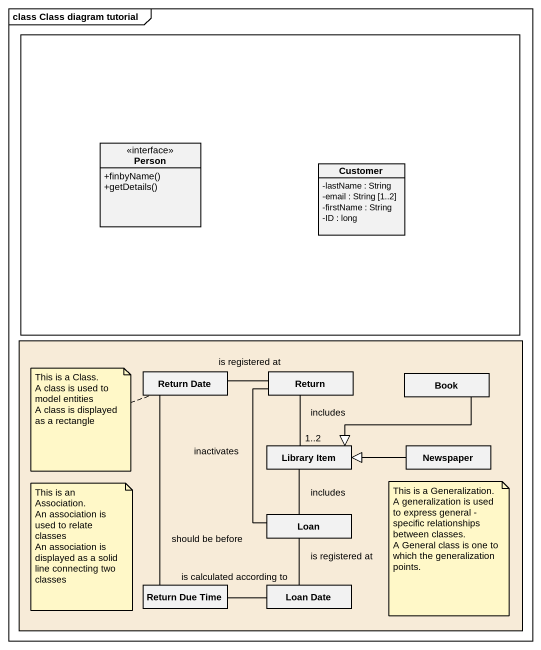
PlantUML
@startuml
mainframe class Class diagram tutorial
hide circle
hide empty members
skinparam classAttributeIconSize 0
rectangle " " as rectangle1 {
  interface "Person" as Person_ {
    +finbyName()
    +getDetails()
  }
  class Customer {
    -lastName : String
    -email : String [1..2]
    -firstName : String
    -ID : long
  }
}
rectangle " " as rectangle2 #F7EBD8 {
  class "Return Date" as Return_Date
  class "Return" as Return_
  class Book
  class "Library Item" as Library_Item
  class Newspaper
  class Loan
  class "Return Due Time" as Return_Due_Time
  class "Loan Date" as Loan_Date
}
Return_Date -right- Return_ : is registered at
Book -left-|> Library_Item
Library_Item "1..2" -up- Return_ : includes
Library_Item -- Loan : includes
Newspaper -left-|> Library_Item
Loan -up- Return_ : inactivates
Return_Due_Time -up- Return_Date : should be before
Loan_Date -up- Loan : is registered at
Loan_Date -left- Return_Due_Time : is calculated according to
note left of Return_Date
  This is a Class.
  A class is used to model entities
  A class is displayed as a rectangle
end note
note as N2
  This is an Association.
  An association is used to relate classes
  An association is displayed as a solid line connecting two classes
end note
note as N3
  This is a Generalization.
  A generalization is used to express general - specific relationships between classes.
  A General class is one to which the generalization points.
end note
@enduml
